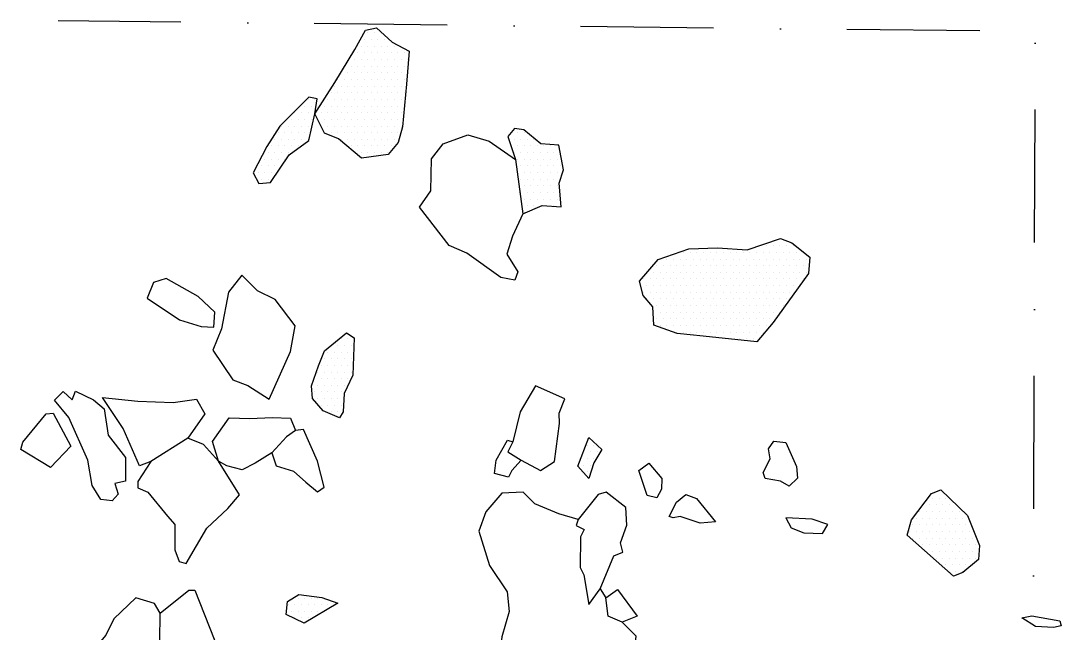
# Model space of a CAD drawing. Header units: metres. Extents: x 106 to 338, y -1660 to -1318.
# Drawn here: x 142.2 to 337.9, y -1432.9 to -1317.7 of the extents above; entities that cross this region are included whole.
import ezdxf

# ---------------------------------------------------------------- set-up
doc = ezdxf.new("R2010")
doc.units = ezdxf.units.M
doc.header["$LTSCALE"] = 25
doc.header["$MEASUREMENT"] = 0
doc.linetypes.add('STRICHPUNKTX2', pattern=[2, 1, -0.5, 0, -0.5])
doc.layers.get('0').update_dxf_attribs({"linetype": 'CONTINUOUS'})
for name, color, linetype in [('GRABUNGSGRENZE', 3, 'STRICHPUNKTX2'), ('STEINE', 4, 'CONTINUOUS'), ('STEINESCHRAFF', 4, 'CONTINUOUS')]:
    doc.layers.add(name, color=color, linetype=linetype)

# ---------------------------------------------------------------- blocks, each defined once
blk = doc.blocks.new('*X5')
at = {"color": 0}
for p, q in [((202.5, -1377.5), (202.5, -1377.5)), ((203.75, -1377.5), (203.75, -1377.5)), ((200.625, -1378.75), (200.625, -1378.75)), ((201.875, -1378.75), (201.875, -1378.75)), ((203.125, -1378.75), (203.125, -1378.75)), ((204.375, -1378.75), (204.375, -1378.75)), ((199.375, -1381.25), (199.375, -1381.25)), ((200, -1380), (200, -1380)), ((200.625, -1381.25), (200.625, -1381.25)), ((201.25, -1380), (201.25, -1380)), ((201.875, -1381.25), (201.875, -1381.25)), ((202.5, -1380), (202.5, -1380)), ((203.125, -1381.25), (203.125, -1381.25)), ((203.75, -1380), (203.75, -1380)), ((204.375, -1381.25), (204.375, -1381.25)), ((198.75, -1382.5), (198.75, -1382.5)), ((200, -1382.5), (200, -1382.5)), ((201.25, -1382.5), (201.25, -1382.5)), ((202.5, -1382.5), (202.5, -1382.5)), ((203.75, -1382.5), (203.75, -1382.5)), ((197.5, -1385), (197.5, -1385)), ((198.125, -1383.75), (198.125, -1383.75)), ((198.75, -1385), (198.75, -1385)), ((199.375, -1383.75), (199.375, -1383.75)), ((200, -1385), (200, -1385)), ((200.625, -1383.75), (200.625, -1383.75)), ((201.25, -1385), (201.25, -1385)), ((201.875, -1383.75), (201.875, -1383.75)), ((202.5, -1385), (202.5, -1385)), ((203.125, -1383.75), (203.125, -1383.75)), ((203.75, -1385), (203.75, -1385)), ((204.375, -1383.75), (204.375, -1383.75)), ((198.125, -1386.25), (198.125, -1386.25)), ((199.375, -1386.25), (199.375, -1386.25)), ((200.625, -1386.25), (200.625, -1386.25)), ((201.875, -1386.25), (201.875, -1386.25)), ((203.125, -1386.25), (203.125, -1386.25)), ((197.5, -1387.5), (197.5, -1387.5)), ((198.125, -1388.75), (198.125, -1388.75)), ((198.75, -1387.5), (198.75, -1387.5)), ((199.375, -1388.75), (199.375, -1388.75)), ((200, -1387.5), (200, -1387.5)), ((200.625, -1388.75), (200.625, -1388.75)), ((201.25, -1387.5), (201.25, -1387.5)), ((201.875, -1388.75), (201.875, -1388.75)), ((202.5, -1387.5), (202.5, -1387.5)), ((198.75, -1390), (198.75, -1390)), ((200, -1390), (200, -1390)), ((200.625, -1391.25), (200.625, -1391.25)), ((201.25, -1390), (201.25, -1390)), ((201.875, -1391.25), (201.875, -1391.25)), ((202.5, -1390), (202.5, -1390)), ((248.125, -1398.75), (248.125, -1398.75)), ((248.75, -1397.5), (248.75, -1397.5)), ((249.375, -1398.75), (249.375, -1398.75)), ((250, -1397.5), (250, -1397.5)), ((250.625, -1398.75), (250.625, -1398.75)), ((248.75, -1400), (248.75, -1400)), ((250, -1400), (250, -1400)), ((248.125, -1401.25), (248.125, -1401.25)), ((248.75, -1402.5), (248.75, -1402.5)), ((249.375, -1401.25), (249.375, -1401.25)), ((315.625, -1406.25), (315.625, -1406.25)), ((313.125, -1408.75), (313.125, -1408.75)), ((313.75, -1407.5), (313.75, -1407.5)), ((314.375, -1408.75), (314.375, -1408.75)), ((315, -1407.5), (315, -1407.5)), ((315.625, -1408.75), (315.625, -1408.75)), ((316.25, -1407.5), (316.25, -1407.5)), ((316.875, -1408.75), (316.875, -1408.75)), ((318.125, -1408.75), (318.125, -1408.75)), ((311.25, -1410), (311.25, -1410)), ((312.5, -1410), (312.5, -1410)), ((313.75, -1410), (313.75, -1410)), ((315, -1410), (315, -1410)), ((316.25, -1410), (316.25, -1410)), ((317.5, -1410), (317.5, -1410)), ((318.75, -1410), (318.75, -1410)), ((310, -1412.5), (310, -1412.5)), ((310.625, -1411.25), (310.625, -1411.25)), ((311.25, -1412.5), (311.25, -1412.5)), ((311.875, -1411.25), (311.875, -1411.25)), ((312.5, -1412.5), (312.5, -1412.5)), ((313.125, -1411.25), (313.125, -1411.25)), ((313.75, -1412.5), (313.75, -1412.5)), ((314.375, -1411.25), (314.375, -1411.25)), ((315, -1412.5), (315, -1412.5)), ((315.625, -1411.25), (315.625, -1411.25)), ((316.25, -1412.5), (316.25, -1412.5)), ((316.875, -1411.25), (316.875, -1411.25)), ((317.5, -1412.5), (317.5, -1412.5)), ((318.125, -1411.25), (318.125, -1411.25)), ((318.75, -1412.5), (318.75, -1412.5)), ((319.375, -1411.25), (319.375, -1411.25)), ((320, -1412.5), (320, -1412.5)), ((309.375, -1413.75), (309.375, -1413.75)), ((310.625, -1413.75), (310.625, -1413.75)), ((311.875, -1413.75), (311.875, -1413.75)), ((313.125, -1413.75), (313.125, -1413.75)), ((314.375, -1413.75), (314.375, -1413.75)), ((315.625, -1413.75), (315.625, -1413.75)), ((316.875, -1413.75), (316.875, -1413.75)), ((318.125, -1413.75), (318.125, -1413.75)), ((319.375, -1413.75), (319.375, -1413.75)), ((320.625, -1413.75), (320.625, -1413.75)), ((310, -1415), (310, -1415)), ((311.25, -1415), (311.25, -1415)), ((311.875, -1416.25), (311.875, -1416.25)), ((312.5, -1415), (312.5, -1415)), ((313.125, -1416.25), (313.125, -1416.25)), ((313.75, -1415), (313.75, -1415)), ((314.375, -1416.25), (314.375, -1416.25)), ((315, -1415), (315, -1415)), ((315.625, -1416.25), (315.625, -1416.25)), ((316.25, -1415), (316.25, -1415)), ((316.875, -1416.25), (316.875, -1416.25)), ((317.5, -1415), (317.5, -1415)), ((318.125, -1416.25), (318.125, -1416.25)), ((318.75, -1415), (318.75, -1415)), ((319.375, -1416.25), (319.375, -1416.25)), ((320, -1415), (320, -1415)), ((320.625, -1416.25), (320.625, -1416.25)), ((321.25, -1415), (321.25, -1415)), ((321.875, -1416.25), (321.875, -1416.25)), ((312.5, -1417.5), (312.5, -1417.5)), ((313.75, -1417.5), (313.75, -1417.5)), ((314.375, -1418.75), (314.375, -1418.75)), ((315, -1417.5), (315, -1417.5)), ((315.625, -1418.75), (315.625, -1418.75)), ((316.25, -1417.5), (316.25, -1417.5)), ((316.875, -1418.75), (316.875, -1418.75)), ((317.5, -1417.5), (317.5, -1417.5)), ((318.125, -1418.75), (318.125, -1418.75)), ((318.75, -1417.5), (318.75, -1417.5)), ((319.375, -1418.75), (319.375, -1418.75)), ((320, -1417.5), (320, -1417.5)), ((320.625, -1418.75), (320.625, -1418.75)), ((321.25, -1417.5), (321.25, -1417.5)), ((321.875, -1418.75), (321.875, -1418.75)), ((316.25, -1420), (316.25, -1420)), ((317.5, -1420), (317.5, -1420)), ((318.75, -1420), (318.75, -1420)), ((320, -1420), (320, -1420)), ((316.875, -1421.25), (316.875, -1421.25)), ((318.125, -1421.25), (318.125, -1421.25)), ((319.375, -1421.25), (319.375, -1421.25)), ((194.375, -1426.25), (194.375, -1426.25)), ((195.625, -1426.25), (195.625, -1426.25)), ((196.875, -1426.25), (196.875, -1426.25)), ((198.125, -1426.25), (198.125, -1426.25)), ((192.5, -1427.5), (192.5, -1427.5)), ((193.75, -1427.5), (193.75, -1427.5)), ((195, -1427.5), (195, -1427.5)), ((196.25, -1427.5), (196.25, -1427.5)), ((197.5, -1427.5), (197.5, -1427.5)), ((198.75, -1427.5), (198.75, -1427.5)), ((200, -1427.5), (200, -1427.5)), ((201.25, -1427.5), (201.25, -1427.5)), ((193.125, -1428.75), (193.125, -1428.75)), ((193.75, -1430), (193.75, -1430)), ((194.375, -1428.75), (194.375, -1428.75)), ((195, -1430), (195, -1430)), ((195.625, -1428.75), (195.625, -1428.75)), ((196.25, -1430), (196.25, -1430)), ((196.875, -1428.75), (196.875, -1428.75)), ((198.125, -1428.75), (198.125, -1428.75)), ((225, -1440), (225, -1440)), ((226.25, -1440), (226.25, -1440)), ((227.5, -1440), (227.5, -1440)), ((228.75, -1440), (228.75, -1440)), ((223.125, -1441.25), (223.125, -1441.25)), ((224.375, -1441.25), (224.375, -1441.25)), ((225.625, -1441.25), (225.625, -1441.25)), ((226.875, -1441.25), (226.875, -1441.25)), ((228.125, -1441.25), (228.125, -1441.25)), ((229.375, -1441.25), (229.375, -1441.25)), ((222.5, -1442.5), (222.5, -1442.5)), ((223.125, -1443.75), (223.125, -1443.75)), ((223.75, -1442.5), (223.75, -1442.5)), ((224.375, -1443.75), (224.375, -1443.75)), ((225, -1442.5), (225, -1442.5)), ((225.625, -1443.75), (225.625, -1443.75)), ((226.25, -1442.5), (226.25, -1442.5)), ((226.875, -1443.75), (226.875, -1443.75)), ((227.5, -1442.5), (227.5, -1442.5)), ((228.125, -1443.75), (228.125, -1443.75)), ((228.75, -1442.5), (228.75, -1442.5)), ((229.375, -1443.75), (229.375, -1443.75)), ((230, -1442.5), (230, -1442.5)), ((231.25, -1442.5), (231.25, -1442.5)), ((151.25, -1445), (151.25, -1445)), ((147.5, -1447.5), (147.5, -1447.5)), ((148.75, -1447.5), (148.75, -1447.5)), ((149.375, -1446.25), (149.375, -1446.25)), ((150, -1447.5), (150, -1447.5)), ((150.625, -1446.25), (150.625, -1446.25)), ((151.25, -1447.5), (151.25, -1447.5)), ((151.875, -1446.25), (151.875, -1446.25)), ((152.5, -1447.5), (152.5, -1447.5)), ((153.125, -1446.25), (153.125, -1446.25)), ((153.75, -1447.5), (153.75, -1447.5)), ((148.125, -1448.75), (148.125, -1448.75)), ((148.75, -1450), (148.75, -1450)), ((149.375, -1448.75), (149.375, -1448.75)), ((150, -1450), (150, -1450)), ((150.625, -1448.75), (150.625, -1448.75)), ((151.25, -1450), (151.25, -1450)), ((151.875, -1448.75), (151.875, -1448.75)), ((152.5, -1450), (152.5, -1450)), ((153.125, -1448.75), (153.125, -1448.75)), ((153.75, -1450), (153.75, -1450)), ((154.375, -1448.75), (154.375, -1448.75)), ((155, -1450), (155, -1450)), ((155.625, -1448.75), (155.625, -1448.75)), ((156.25, -1450), (156.25, -1450)), ((156.875, -1448.75), (156.875, -1448.75)), ((148.125, -1451.25), (148.125, -1451.25)), ((149.375, -1451.25), (149.375, -1451.25)), ((150.625, -1451.25), (150.625, -1451.25)), ((151.875, -1451.25), (151.875, -1451.25)), ((153.125, -1451.25), (153.125, -1451.25)), ((154.375, -1451.25), (154.375, -1451.25)), ((155.625, -1451.25), (155.625, -1451.25)), ((156.875, -1451.25), (156.875, -1451.25)), ((150, -1452.5), (150, -1452.5)), ((151.25, -1452.5), (151.25, -1452.5)), ((152.5, -1452.5), (152.5, -1452.5)), ((153.75, -1452.5), (153.75, -1452.5)), ((333.125, -1461.25), (333.125, -1461.25)), ((333.75, -1460), (333.75, -1460)), ((334.375, -1461.25), (334.375, -1461.25)), ((331.875, -1463.75), (331.875, -1463.75)), ((332.5, -1462.5), (332.5, -1462.5)), ((333.125, -1463.75), (333.125, -1463.75)), ((333.75, -1462.5), (333.75, -1462.5)), ((331.25, -1465), (331.25, -1465)), ((332.5, -1465), (332.5, -1465)), ((333.75, -1465), (333.75, -1465)), ((331.25, -1467.5), (331.25, -1467.5)), ((331.875, -1466.25), (331.875, -1466.25)), ((332.5, -1467.5), (332.5, -1467.5)), ((333.125, -1466.25), (333.125, -1466.25)), ((331.875, -1468.75), (331.875, -1468.75)), ((301.875, -1476.25), (301.875, -1476.25)), ((303.125, -1476.25), (303.125, -1476.25)), ((304.375, -1476.25), (304.375, -1476.25)), ((305.625, -1476.25), (305.625, -1476.25)), ((306.875, -1476.25), (306.875, -1476.25)), ((296.875, -1478.75), (296.875, -1478.75)), ((298.125, -1478.75), (298.125, -1478.75)), ((298.75, -1477.5), (298.75, -1477.5)), ((299.375, -1478.75), (299.375, -1478.75)), ((300, -1477.5), (300, -1477.5)), ((300.625, -1478.75), (300.625, -1478.75)), ((301.25, -1477.5), (301.25, -1477.5)), ((301.875, -1478.75), (301.875, -1478.75)), ((302.5, -1477.5), (302.5, -1477.5)), ((303.125, -1478.75), (303.125, -1478.75)), ((303.75, -1477.5), (303.75, -1477.5)), ((304.375, -1478.75), (304.375, -1478.75)), ((305, -1477.5), (305, -1477.5)), ((305.625, -1478.75), (305.625, -1478.75)), ((306.25, -1477.5), (306.25, -1477.5)), ((306.875, -1478.75), (306.875, -1478.75)), ((307.5, -1477.5), (307.5, -1477.5)), ((308.125, -1478.75), (308.125, -1478.75)), ((308.75, -1477.5), (308.75, -1477.5)), ((309.375, -1478.75), (309.375, -1478.75)), ((310, -1477.5), (310, -1477.5)), ((310.625, -1478.75), (310.625, -1478.75)), ((311.25, -1477.5), (311.25, -1477.5)), ((311.875, -1478.75), (311.875, -1478.75)), ((312.5, -1477.5), (312.5, -1477.5)), ((313.125, -1478.75), (313.125, -1478.75)), ((313.75, -1477.5), (313.75, -1477.5)), ((314.375, -1478.75), (314.375, -1478.75)), ((315, -1477.5), (315, -1477.5)), ((315.625, -1478.75), (315.625, -1478.75)), ((316.25, -1477.5), (316.25, -1477.5)), ((316.875, -1478.75), (316.875, -1478.75)), ((317.5, -1477.5), (317.5, -1477.5)), ((318.125, -1478.75), (318.125, -1478.75)), ((294.375, -1481.25), (294.375, -1481.25)), ((295.625, -1481.25), (295.625, -1481.25)), ((297.5, -1480), (297.5, -1480)), ((298.125, -1481.25), (298.125, -1481.25)), ((298.75, -1480), (298.75, -1480)), ((299.375, -1481.25), (299.375, -1481.25)), ((300, -1480), (300, -1480)), ((300.625, -1481.25), (300.625, -1481.25)), ((301.25, -1480), (301.25, -1480)), ((301.875, -1481.25), (301.875, -1481.25)), ((302.5, -1480), (302.5, -1480)), ((303.125, -1481.25), (303.125, -1481.25)), ((303.75, -1480), (303.75, -1480)), ((304.375, -1481.25), (304.375, -1481.25)), ((305, -1480), (305, -1480)), ((305.625, -1481.25), (305.625, -1481.25)), ((306.25, -1480), (306.25, -1480)), ((306.875, -1481.25), (306.875, -1481.25)), ((307.5, -1480), (307.5, -1480)), ((308.125, -1481.25), (308.125, -1481.25)), ((308.75, -1480), (308.75, -1480)), ((309.375, -1481.25), (309.375, -1481.25)), ((310, -1480), (310, -1480)), ((310.625, -1481.25), (310.625, -1481.25)), ((311.25, -1480), (311.25, -1480)), ((311.875, -1481.25), (311.875, -1481.25)), ((312.5, -1480), (312.5, -1480)), ((313.125, -1481.25), (313.125, -1481.25)), ((313.75, -1480), (313.75, -1480)), ((314.375, -1481.25), (314.375, -1481.25)), ((315, -1480), (315, -1480)), ((315.625, -1481.25), (315.625, -1481.25)), ((316.25, -1480), (316.25, -1480)), ((316.875, -1481.25), (316.875, -1481.25)), ((317.5, -1480), (317.5, -1480)), ((318.125, -1481.25), (318.125, -1481.25)), ((295, -1482.5), (295, -1482.5)), ((296.25, -1482.5), (296.25, -1482.5)), ((297.5, -1482.5), (297.5, -1482.5)), ((300, -1482.5), (300, -1482.5)), ((301.25, -1482.5), (301.25, -1482.5)), ((302.5, -1482.5), (302.5, -1482.5)), ((303.75, -1482.5), (303.75, -1482.5)), ((305, -1482.5), (305, -1482.5)), ((306.25, -1482.5), (306.25, -1482.5)), ((307.5, -1482.5), (307.5, -1482.5)), ((308.75, -1482.5), (308.75, -1482.5)), ((310, -1482.5), (310, -1482.5)), ((311.25, -1482.5), (311.25, -1482.5)), ((312.5, -1482.5), (312.5, -1482.5)), ((313.75, -1482.5), (313.75, -1482.5)), ((315, -1482.5), (315, -1482.5)), ((316.25, -1482.5), (316.25, -1482.5)), ((293.75, -1485), (293.75, -1485)), ((294.375, -1483.75), (294.375, -1483.75)), ((295, -1485), (295, -1485)), ((295.625, -1483.75), (295.625, -1483.75)), ((296.25, -1485), (296.25, -1485)), ((296.875, -1483.75), (296.875, -1483.75)), ((297.5, -1485), (297.5, -1485)), ((298.125, -1483.75), (298.125, -1483.75)), ((298.75, -1485), (298.75, -1485)), ((300, -1485), (300, -1485)), ((301.875, -1483.75), (301.875, -1483.75)), ((303.125, -1483.75), (303.125, -1483.75)), ((304.375, -1483.75), (304.375, -1483.75)), ((305, -1485), (305, -1485)), ((305.625, -1483.75), (305.625, -1483.75)), ((306.25, -1485), (306.25, -1485)), ((306.875, -1483.75), (306.875, -1483.75)), ((307.5, -1485), (307.5, -1485)), ((308.125, -1483.75), (308.125, -1483.75)), ((308.75, -1485), (308.75, -1485)), ((309.375, -1483.75), (309.375, -1483.75)), ((310, -1485), (310, -1485)), ((310.625, -1483.75), (310.625, -1483.75)), ((311.25, -1485), (311.25, -1485)), ((311.875, -1483.75), (311.875, -1483.75)), ((312.5, -1485), (312.5, -1485)), ((313.125, -1483.75), (313.125, -1483.75)), ((313.75, -1485), (313.75, -1485)), ((314.375, -1483.75), (314.375, -1483.75)), ((315, -1485), (315, -1485)), ((315.625, -1483.75), (315.625, -1483.75)), ((293.125, -1486.25), (293.125, -1486.25)), ((294.375, -1486.25), (294.375, -1486.25)), ((295.625, -1486.25), (295.625, -1486.25)), ((296.875, -1486.25), (296.875, -1486.25)), ((298.125, -1486.25), (298.125, -1486.25)), ((299.375, -1486.25), (299.375, -1486.25)), ((300.625, -1486.25), (300.625, -1486.25)), ((306.875, -1486.25), (306.875, -1486.25)), ((308.125, -1486.25), (308.125, -1486.25)), ((309.375, -1486.25), (309.375, -1486.25)), ((310.625, -1486.25), (310.625, -1486.25)), ((311.875, -1486.25), (311.875, -1486.25)), ((313.125, -1486.25), (313.125, -1486.25)), ((291.875, -1488.75), (291.875, -1488.75)), ((292.5, -1487.5), (292.5, -1487.5)), ((293.125, -1488.75), (293.125, -1488.75)), ((293.75, -1487.5), (293.75, -1487.5)), ((294.375, -1488.75), (294.375, -1488.75)), ((295, -1487.5), (295, -1487.5)), ((295.625, -1488.75), (295.625, -1488.75)), ((296.25, -1487.5), (296.25, -1487.5)), ((296.875, -1488.75), (296.875, -1488.75)), ((297.5, -1487.5), (297.5, -1487.5)), ((298.125, -1488.75), (298.125, -1488.75)), ((298.75, -1487.5), (298.75, -1487.5)), ((299.375, -1488.75), (299.375, -1488.75)), ((300, -1487.5), (300, -1487.5)), ((300.625, -1488.75), (300.625, -1488.75)), ((301.25, -1487.5), (301.25, -1487.5)), ((301.875, -1488.75), (301.875, -1488.75)), ((312.5, -1487.5), (312.5, -1487.5)), ((291.25, -1490), (291.25, -1490)), ((292.5, -1490), (292.5, -1490)), ((293.75, -1490), (293.75, -1490)), ((295, -1490), (295, -1490)), ((296.25, -1490), (296.25, -1490)), ((297.5, -1490), (297.5, -1490)), ((298.75, -1490), (298.75, -1490)), ((300, -1490), (300, -1490)), ((301.25, -1490), (301.25, -1490)), ((302.5, -1490), (302.5, -1490)), ((290, -1492.5), (290, -1492.5)), ((290.625, -1491.25), (290.625, -1491.25)), ((291.25, -1492.5), (291.25, -1492.5)), ((291.875, -1491.25), (291.875, -1491.25)), ((292.5, -1492.5), (292.5, -1492.5)), ((293.125, -1491.25), (293.125, -1491.25)), ((293.75, -1492.5), (293.75, -1492.5)), ((294.375, -1491.25), (294.375, -1491.25)), ((295, -1492.5), (295, -1492.5)), ((295.625, -1491.25), (295.625, -1491.25)), ((296.25, -1492.5), (296.25, -1492.5)), ((296.875, -1491.25), (296.875, -1491.25)), ((297.5, -1492.5), (297.5, -1492.5)), ((298.125, -1491.25), (298.125, -1491.25)), ((298.75, -1492.5), (298.75, -1492.5)), ((299.375, -1491.25), (299.375, -1491.25)), ((300, -1492.5), (300, -1492.5)), ((300.625, -1491.25), (300.625, -1491.25)), ((301.25, -1492.5), (301.25, -1492.5)), ((301.875, -1491.25), (301.875, -1491.25)), ((302.5, -1492.5), (302.5, -1492.5)), ((303.125, -1491.25), (303.125, -1491.25)), ((303.75, -1492.5), (303.75, -1492.5)), ((289.375, -1493.75), (289.375, -1493.75)), ((290, -1495), (290, -1495)), ((290.625, -1493.75), (290.625, -1493.75)), ((291.25, -1495), (291.25, -1495)), ((291.875, -1493.75), (291.875, -1493.75)), ((292.5, -1495), (292.5, -1495)), ((293.125, -1493.75), (293.125, -1493.75)), ((293.75, -1495), (293.75, -1495)), ((294.375, -1493.75), (294.375, -1493.75)), ((295, -1495), (295, -1495)), ((295.625, -1493.75), (295.625, -1493.75)), ((296.25, -1495), (296.25, -1495)), ((296.875, -1493.75), (296.875, -1493.75)), ((297.5, -1495), (297.5, -1495)), ((298.125, -1493.75), (298.125, -1493.75)), ((298.75, -1495), (298.75, -1495)), ((299.375, -1493.75), (299.375, -1493.75)), ((300, -1495), (300, -1495)), ((300.625, -1493.75), (300.625, -1493.75)), ((301.25, -1495), (301.25, -1495)), ((301.875, -1493.75), (301.875, -1493.75)), ((302.5, -1495), (302.5, -1495)), ((303.125, -1493.75), (303.125, -1493.75)), ((303.75, -1495), (303.75, -1495)), ((304.375, -1493.75), (304.375, -1493.75)), ((290.625, -1496.25), (290.625, -1496.25)), ((291.875, -1496.25), (291.875, -1496.25)), ((293.125, -1496.25), (293.125, -1496.25)), ((294.375, -1496.25), (294.375, -1496.25)), ((295.625, -1496.25), (295.625, -1496.25)), ((296.875, -1496.25), (296.875, -1496.25)), ((298.125, -1496.25), (298.125, -1496.25)), ((299.375, -1496.25), (299.375, -1496.25)), ((300.625, -1496.25), (300.625, -1496.25)), ((301.875, -1496.25), (301.875, -1496.25)), ((303.125, -1496.25), (303.125, -1496.25)), ((304.375, -1496.25), (304.375, -1496.25)), ((292.5, -1497.5), (292.5, -1497.5)), ((293.125, -1498.75), (293.125, -1498.75)), ((293.75, -1497.5), (293.75, -1497.5)), ((294.375, -1498.75), (294.375, -1498.75)), ((295, -1497.5), (295, -1497.5)), ((295.625, -1498.75), (295.625, -1498.75)), ((296.25, -1497.5), (296.25, -1497.5)), ((296.875, -1498.75), (296.875, -1498.75)), ((297.5, -1497.5), (297.5, -1497.5)), ((298.125, -1498.75), (298.125, -1498.75)), ((298.75, -1497.5), (298.75, -1497.5)), ((299.375, -1498.75), (299.375, -1498.75)), ((300, -1497.5), (300, -1497.5)), ((300.625, -1498.75), (300.625, -1498.75)), ((301.25, -1497.5), (301.25, -1497.5)), ((301.875, -1498.75), (301.875, -1498.75)), ((302.5, -1497.5), (302.5, -1497.5)), ((303.125, -1498.75), (303.125, -1498.75)), ((303.75, -1497.5), (303.75, -1497.5)), ((295, -1500), (295, -1500)), ((296.25, -1500), (296.25, -1500)), ((297.5, -1500), (297.5, -1500)), ((298.75, -1500), (298.75, -1500)), ((300, -1500), (300, -1500)), ((301.25, -1500), (301.25, -1500)), ((302.5, -1500), (302.5, -1500)), ((296.875, -1501.25), (296.875, -1501.25)), ((298.125, -1501.25), (298.125, -1501.25)), ((299.375, -1501.25), (299.375, -1501.25)), ((300.625, -1501.25), (300.625, -1501.25)), ((308.125, -1506.25), (308.125, -1506.25)), ((309.375, -1506.25), (309.375, -1506.25)), ((307.5, -1507.5), (307.5, -1507.5)), ((308.75, -1507.5), (308.75, -1507.5)), ((309.375, -1508.75), (309.375, -1508.75)), ((310, -1507.5), (310, -1507.5)), ((310.625, -1508.75), (310.625, -1508.75)), ((311.25, -1507.5), (311.25, -1507.5)), ((311.875, -1508.75), (311.875, -1508.75)), ((312.5, -1507.5), (312.5, -1507.5)), ((313.125, -1508.75), (313.125, -1508.75)), ((314.375, -1508.75), (314.375, -1508.75)), ((311.25, -1510), (311.25, -1510)), ((312.5, -1510), (312.5, -1510)), ((313.75, -1510), (313.75, -1510))]:
    blk.add_line(p, q, dxfattribs=at)
blk = doc.blocks.new('*X6')
at = {"color": 0}
for p, q in [((207.5, -1320), (207.5, -1320)), ((208.75, -1320), (208.75, -1320)), ((210, -1320), (210, -1320)), ((206.25, -1322.5), (206.25, -1322.5)), ((206.875, -1321.25), (206.875, -1321.25)), ((207.5, -1322.5), (207.5, -1322.5)), ((208.125, -1321.25), (208.125, -1321.25)), ((208.75, -1322.5), (208.75, -1322.5)), ((209.375, -1321.25), (209.375, -1321.25)), ((210, -1322.5), (210, -1322.5)), ((210.625, -1321.25), (210.625, -1321.25)), ((211.25, -1322.5), (211.25, -1322.5)), ((212.5, -1322.5), (212.5, -1322.5)), ((205.625, -1323.75), (205.625, -1323.75)), ((206.875, -1323.75), (206.875, -1323.75)), ((208.125, -1323.75), (208.125, -1323.75)), ((209.375, -1323.75), (209.375, -1323.75)), ((210.625, -1323.75), (210.625, -1323.75)), ((211.875, -1323.75), (211.875, -1323.75)), ((213.125, -1323.75), (213.125, -1323.75)), ((214.375, -1323.75), (214.375, -1323.75)), ((204.375, -1326.25), (204.375, -1326.25)), ((205, -1325), (205, -1325)), ((205.625, -1326.25), (205.625, -1326.25)), ((206.25, -1325), (206.25, -1325)), ((206.875, -1326.25), (206.875, -1326.25)), ((207.5, -1325), (207.5, -1325)), ((208.125, -1326.25), (208.125, -1326.25)), ((208.75, -1325), (208.75, -1325)), ((209.375, -1326.25), (209.375, -1326.25)), ((210, -1325), (210, -1325)), ((210.625, -1326.25), (210.625, -1326.25)), ((211.25, -1325), (211.25, -1325)), ((211.875, -1326.25), (211.875, -1326.25)), ((212.5, -1325), (212.5, -1325)), ((213.125, -1326.25), (213.125, -1326.25)), ((213.75, -1325), (213.75, -1325)), ((214.375, -1326.25), (214.375, -1326.25)), ((215, -1325), (215, -1325)), ((202.5, -1327.5), (202.5, -1327.5)), ((203.75, -1327.5), (203.75, -1327.5)), ((205, -1327.5), (205, -1327.5)), ((206.25, -1327.5), (206.25, -1327.5)), ((207.5, -1327.5), (207.5, -1327.5)), ((208.75, -1327.5), (208.75, -1327.5)), ((210, -1327.5), (210, -1327.5)), ((211.25, -1327.5), (211.25, -1327.5)), ((212.5, -1327.5), (212.5, -1327.5)), ((213.75, -1327.5), (213.75, -1327.5)), ((201.25, -1330), (201.25, -1330)), ((201.875, -1328.75), (201.875, -1328.75)), ((202.5, -1330), (202.5, -1330)), ((203.125, -1328.75), (203.125, -1328.75)), ((203.75, -1330), (203.75, -1330)), ((204.375, -1328.75), (204.375, -1328.75)), ((205, -1330), (205, -1330)), ((205.625, -1328.75), (205.625, -1328.75)), ((206.25, -1330), (206.25, -1330)), ((206.875, -1328.75), (206.875, -1328.75)), ((207.5, -1330), (207.5, -1330)), ((208.125, -1328.75), (208.125, -1328.75)), ((208.75, -1330), (208.75, -1330)), ((209.375, -1328.75), (209.375, -1328.75)), ((210, -1330), (210, -1330)), ((210.625, -1328.75), (210.625, -1328.75)), ((211.25, -1330), (211.25, -1330)), ((211.875, -1328.75), (211.875, -1328.75)), ((212.5, -1330), (212.5, -1330)), ((213.125, -1328.75), (213.125, -1328.75)), ((213.75, -1330), (213.75, -1330)), ((214.375, -1328.75), (214.375, -1328.75)), ((196.25, -1332.5), (196.25, -1332.5)), ((197.5, -1332.5), (197.5, -1332.5)), ((200, -1332.5), (200, -1332.5)), ((200.625, -1331.25), (200.625, -1331.25)), ((201.25, -1332.5), (201.25, -1332.5)), ((201.875, -1331.25), (201.875, -1331.25)), ((202.5, -1332.5), (202.5, -1332.5)), ((203.125, -1331.25), (203.125, -1331.25)), ((203.75, -1332.5), (203.75, -1332.5)), ((204.375, -1331.25), (204.375, -1331.25)), ((205, -1332.5), (205, -1332.5)), ((205.625, -1331.25), (205.625, -1331.25)), ((206.25, -1332.5), (206.25, -1332.5)), ((206.875, -1331.25), (206.875, -1331.25)), ((207.5, -1332.5), (207.5, -1332.5)), ((208.125, -1331.25), (208.125, -1331.25)), ((208.75, -1332.5), (208.75, -1332.5)), ((209.375, -1331.25), (209.375, -1331.25)), ((210, -1332.5), (210, -1332.5)), ((210.625, -1331.25), (210.625, -1331.25)), ((211.25, -1332.5), (211.25, -1332.5)), ((211.875, -1331.25), (211.875, -1331.25)), ((212.5, -1332.5), (212.5, -1332.5)), ((213.125, -1331.25), (213.125, -1331.25)), ((213.75, -1332.5), (213.75, -1332.5)), ((214.375, -1331.25), (214.375, -1331.25)), ((195.625, -1333.75), (195.625, -1333.75)), ((196.875, -1333.75), (196.875, -1333.75)), ((199.375, -1333.75), (199.375, -1333.75)), ((200.625, -1333.75), (200.625, -1333.75)), ((201.875, -1333.75), (201.875, -1333.75)), ((203.125, -1333.75), (203.125, -1333.75)), ((204.375, -1333.75), (204.375, -1333.75)), ((205.625, -1333.75), (205.625, -1333.75)), ((206.875, -1333.75), (206.875, -1333.75)), ((208.125, -1333.75), (208.125, -1333.75)), ((209.375, -1333.75), (209.375, -1333.75)), ((210.625, -1333.75), (210.625, -1333.75)), ((211.875, -1333.75), (211.875, -1333.75)), ((213.125, -1333.75), (213.125, -1333.75)), ((193.125, -1336.25), (193.125, -1336.25)), ((193.75, -1335), (193.75, -1335)), ((194.375, -1336.25), (194.375, -1336.25)), ((195, -1335), (195, -1335)), ((195.625, -1336.25), (195.625, -1336.25)), ((196.25, -1335), (196.25, -1335)), ((196.875, -1336.25), (196.875, -1336.25)), ((197.5, -1335), (197.5, -1335)), ((198.125, -1336.25), (198.125, -1336.25)), ((198.75, -1335), (198.75, -1335)), ((199.375, -1336.25), (199.375, -1336.25)), ((200, -1335), (200, -1335)), ((200.625, -1336.25), (200.625, -1336.25)), ((201.25, -1335), (201.25, -1335)), ((201.875, -1336.25), (201.875, -1336.25)), ((202.5, -1335), (202.5, -1335)), ((203.125, -1336.25), (203.125, -1336.25)), ((203.75, -1335), (203.75, -1335)), ((204.375, -1336.25), (204.375, -1336.25)), ((205, -1335), (205, -1335)), ((205.625, -1336.25), (205.625, -1336.25)), ((206.25, -1335), (206.25, -1335)), ((206.875, -1336.25), (206.875, -1336.25)), ((207.5, -1335), (207.5, -1335)), ((208.125, -1336.25), (208.125, -1336.25)), ((208.75, -1335), (208.75, -1335)), ((209.375, -1336.25), (209.375, -1336.25)), ((210, -1335), (210, -1335)), ((210.625, -1336.25), (210.625, -1336.25)), ((211.25, -1335), (211.25, -1335)), ((211.875, -1336.25), (211.875, -1336.25)), ((212.5, -1335), (212.5, -1335)), ((213.125, -1336.25), (213.125, -1336.25)), ((213.75, -1335), (213.75, -1335)), ((191.25, -1337.5), (191.25, -1337.5)), ((192.5, -1337.5), (192.5, -1337.5)), ((193.75, -1337.5), (193.75, -1337.5)), ((195, -1337.5), (195, -1337.5)), ((196.25, -1337.5), (196.25, -1337.5)), ((198.75, -1337.5), (198.75, -1337.5)), ((200, -1337.5), (200, -1337.5)), ((201.25, -1337.5), (201.25, -1337.5)), ((202.5, -1337.5), (202.5, -1337.5)), ((203.75, -1337.5), (203.75, -1337.5)), ((205, -1337.5), (205, -1337.5)), ((206.25, -1337.5), (206.25, -1337.5)), ((207.5, -1337.5), (207.5, -1337.5)), ((208.75, -1337.5), (208.75, -1337.5)), ((210, -1337.5), (210, -1337.5)), ((211.25, -1337.5), (211.25, -1337.5)), ((212.5, -1337.5), (212.5, -1337.5)), ((213.75, -1337.5), (213.75, -1337.5)), ((190, -1340), (190, -1340)), ((190.625, -1338.75), (190.625, -1338.75)), ((191.25, -1340), (191.25, -1340)), ((191.875, -1338.75), (191.875, -1338.75)), ((192.5, -1340), (192.5, -1340)), ((193.125, -1338.75), (193.125, -1338.75)), ((193.75, -1340), (193.75, -1340)), ((194.375, -1338.75), (194.375, -1338.75)), ((195, -1340), (195, -1340)), ((195.625, -1338.75), (195.625, -1338.75)), ((196.25, -1340), (196.25, -1340)), ((199.375, -1338.75), (199.375, -1338.75)), ((200.625, -1338.75), (200.625, -1338.75)), ((201.875, -1338.75), (201.875, -1338.75)), ((202.5, -1340), (202.5, -1340)), ((203.125, -1338.75), (203.125, -1338.75)), ((203.75, -1340), (203.75, -1340)), ((204.375, -1338.75), (204.375, -1338.75)), ((205, -1340), (205, -1340)), ((205.625, -1338.75), (205.625, -1338.75)), ((206.25, -1340), (206.25, -1340)), ((206.875, -1338.75), (206.875, -1338.75)), ((207.5, -1340), (207.5, -1340)), ((208.125, -1338.75), (208.125, -1338.75)), ((208.75, -1340), (208.75, -1340)), ((209.375, -1338.75), (209.375, -1338.75)), ((210, -1340), (210, -1340)), ((210.625, -1338.75), (210.625, -1338.75)), ((211.25, -1340), (211.25, -1340)), ((211.875, -1338.75), (211.875, -1338.75)), ((212.5, -1340), (212.5, -1340)), ((213.125, -1338.75), (213.125, -1338.75)), ((235, -1340), (235, -1340)), ((235.625, -1338.75), (235.625, -1338.75)), ((236.25, -1340), (236.25, -1340)), ((236.875, -1338.75), (236.875, -1338.75)), ((237.5, -1340), (237.5, -1340)), ((238.75, -1340), (238.75, -1340)), ((189.375, -1341.25), (189.375, -1341.25)), ((190.625, -1341.25), (190.625, -1341.25)), ((191.875, -1341.25), (191.875, -1341.25)), ((193.125, -1341.25), (193.125, -1341.25)), ((194.375, -1341.25), (194.375, -1341.25)), ((204.375, -1341.25), (204.375, -1341.25)), ((205.625, -1341.25), (205.625, -1341.25)), ((206.875, -1341.25), (206.875, -1341.25)), ((208.125, -1341.25), (208.125, -1341.25)), ((209.375, -1341.25), (209.375, -1341.25)), ((210.625, -1341.25), (210.625, -1341.25)), ((211.875, -1341.25), (211.875, -1341.25)), ((235.625, -1341.25), (235.625, -1341.25)), ((236.875, -1341.25), (236.875, -1341.25)), ((238.125, -1341.25), (238.125, -1341.25)), ((239.375, -1341.25), (239.375, -1341.25)), ((240.625, -1341.25), (240.625, -1341.25)), ((241.875, -1341.25), (241.875, -1341.25)), ((243.125, -1341.25), (243.125, -1341.25)), ((188.125, -1343.75), (188.125, -1343.75)), ((188.75, -1342.5), (188.75, -1342.5)), ((189.375, -1343.75), (189.375, -1343.75)), ((190, -1342.5), (190, -1342.5)), ((190.625, -1343.75), (190.625, -1343.75)), ((191.25, -1342.5), (191.25, -1342.5)), ((191.875, -1343.75), (191.875, -1343.75)), ((192.5, -1342.5), (192.5, -1342.5)), ((206.25, -1342.5), (206.25, -1342.5)), ((207.5, -1342.5), (207.5, -1342.5)), ((208.75, -1342.5), (208.75, -1342.5)), ((210, -1342.5), (210, -1342.5)), ((211.25, -1342.5), (211.25, -1342.5)), ((235, -1342.5), (235, -1342.5)), ((235.625, -1343.75), (235.625, -1343.75)), ((236.25, -1342.5), (236.25, -1342.5)), ((236.875, -1343.75), (236.875, -1343.75)), ((237.5, -1342.5), (237.5, -1342.5)), ((238.125, -1343.75), (238.125, -1343.75)), ((238.75, -1342.5), (238.75, -1342.5)), ((239.375, -1343.75), (239.375, -1343.75)), ((240, -1342.5), (240, -1342.5)), ((240.625, -1343.75), (240.625, -1343.75)), ((241.25, -1342.5), (241.25, -1342.5)), ((241.875, -1343.75), (241.875, -1343.75)), ((242.5, -1342.5), (242.5, -1342.5)), ((243.125, -1343.75), (243.125, -1343.75)), ((186.875, -1346.25), (186.875, -1346.25)), ((187.5, -1345), (187.5, -1345)), ((188.125, -1346.25), (188.125, -1346.25)), ((188.75, -1345), (188.75, -1345)), ((189.375, -1346.25), (189.375, -1346.25)), ((190, -1345), (190, -1345)), ((191.25, -1345), (191.25, -1345)), ((235.625, -1346.25), (235.625, -1346.25)), ((236.25, -1345), (236.25, -1345)), ((236.875, -1346.25), (236.875, -1346.25)), ((237.5, -1345), (237.5, -1345)), ((238.125, -1346.25), (238.125, -1346.25)), ((238.75, -1345), (238.75, -1345)), ((239.375, -1346.25), (239.375, -1346.25)), ((240, -1345), (240, -1345)), ((240.625, -1346.25), (240.625, -1346.25)), ((241.25, -1345), (241.25, -1345)), ((241.875, -1346.25), (241.875, -1346.25)), ((242.5, -1345), (242.5, -1345)), ((243.125, -1346.25), (243.125, -1346.25)), ((243.75, -1345), (243.75, -1345)), ((187.5, -1347.5), (187.5, -1347.5)), ((188.75, -1347.5), (188.75, -1347.5)), ((236.25, -1347.5), (236.25, -1347.5)), ((237.5, -1347.5), (237.5, -1347.5)), ((238.75, -1347.5), (238.75, -1347.5)), ((240, -1347.5), (240, -1347.5)), ((241.25, -1347.5), (241.25, -1347.5)), ((242.5, -1347.5), (242.5, -1347.5)), ((236.25, -1350), (236.25, -1350)), ((236.875, -1348.75), (236.875, -1348.75)), ((237.5, -1350), (237.5, -1350)), ((238.125, -1348.75), (238.125, -1348.75)), ((238.75, -1350), (238.75, -1350)), ((239.375, -1348.75), (239.375, -1348.75)), ((240, -1350), (240, -1350)), ((240.625, -1348.75), (240.625, -1348.75)), ((241.25, -1350), (241.25, -1350)), ((241.875, -1348.75), (241.875, -1348.75)), ((242.5, -1350), (242.5, -1350)), ((243.125, -1348.75), (243.125, -1348.75)), ((236.875, -1351.25), (236.875, -1351.25)), ((238.125, -1351.25), (238.125, -1351.25)), ((239.375, -1351.25), (239.375, -1351.25)), ((240.625, -1351.25), (240.625, -1351.25)), ((241.875, -1351.25), (241.875, -1351.25)), ((243.125, -1351.25), (243.125, -1351.25)), ((236.875, -1353.75), (236.875, -1353.75)), ((237.5, -1352.5), (237.5, -1352.5)), ((238.75, -1352.5), (238.75, -1352.5)), ((240, -1352.5), (240, -1352.5)), ((241.25, -1352.5), (241.25, -1352.5)), ((242.5, -1352.5), (242.5, -1352.5)), ((243.75, -1352.5), (243.75, -1352.5)), ((281.25, -1360), (281.25, -1360)), ((282.5, -1360), (282.5, -1360)), ((283.75, -1360), (283.75, -1360)), ((285, -1360), (285, -1360)), ((286.25, -1360), (286.25, -1360)), ((287.5, -1360), (287.5, -1360)), ((266.875, -1361.25), (266.875, -1361.25)), ((268.125, -1361.25), (268.125, -1361.25)), ((269.375, -1361.25), (269.375, -1361.25)), ((270.625, -1361.25), (270.625, -1361.25)), ((271.875, -1361.25), (271.875, -1361.25)), ((273.125, -1361.25), (273.125, -1361.25)), ((274.375, -1361.25), (274.375, -1361.25)), ((275.625, -1361.25), (275.625, -1361.25)), ((276.875, -1361.25), (276.875, -1361.25)), ((278.125, -1361.25), (278.125, -1361.25)), ((279.375, -1361.25), (279.375, -1361.25)), ((280.625, -1361.25), (280.625, -1361.25)), ((281.875, -1361.25), (281.875, -1361.25)), ((283.125, -1361.25), (283.125, -1361.25)), ((284.375, -1361.25), (284.375, -1361.25)), ((285.625, -1361.25), (285.625, -1361.25)), ((286.875, -1361.25), (286.875, -1361.25)), ((288.125, -1361.25), (288.125, -1361.25)), ((289.375, -1361.25), (289.375, -1361.25)), ((261.875, -1363.75), (261.875, -1363.75)), ((262.5, -1362.5), (262.5, -1362.5)), ((263.125, -1363.75), (263.125, -1363.75)), ((263.75, -1362.5), (263.75, -1362.5)), ((264.375, -1363.75), (264.375, -1363.75)), ((265, -1362.5), (265, -1362.5)), ((265.625, -1363.75), (265.625, -1363.75)), ((266.25, -1362.5), (266.25, -1362.5)), ((266.875, -1363.75), (266.875, -1363.75)), ((267.5, -1362.5), (267.5, -1362.5)), ((268.125, -1363.75), (268.125, -1363.75)), ((268.75, -1362.5), (268.75, -1362.5)), ((269.375, -1363.75), (269.375, -1363.75)), ((270, -1362.5), (270, -1362.5)), ((270.625, -1363.75), (270.625, -1363.75)), ((271.25, -1362.5), (271.25, -1362.5)), ((271.875, -1363.75), (271.875, -1363.75)), ((272.5, -1362.5), (272.5, -1362.5)), ((273.125, -1363.75), (273.125, -1363.75)), ((273.75, -1362.5), (273.75, -1362.5)), ((274.375, -1363.75), (274.375, -1363.75)), ((275, -1362.5), (275, -1362.5)), ((275.625, -1363.75), (275.625, -1363.75)), ((276.25, -1362.5), (276.25, -1362.5)), ((276.875, -1363.75), (276.875, -1363.75)), ((277.5, -1362.5), (277.5, -1362.5)), ((278.125, -1363.75), (278.125, -1363.75)), ((278.75, -1362.5), (278.75, -1362.5)), ((279.375, -1363.75), (279.375, -1363.75)), ((280, -1362.5), (280, -1362.5)), ((280.625, -1363.75), (280.625, -1363.75)), ((281.25, -1362.5), (281.25, -1362.5)), ((281.875, -1363.75), (281.875, -1363.75)), ((282.5, -1362.5), (282.5, -1362.5)), ((283.125, -1363.75), (283.125, -1363.75)), ((283.75, -1362.5), (283.75, -1362.5)), ((284.375, -1363.75), (284.375, -1363.75)), ((285, -1362.5), (285, -1362.5)), ((285.625, -1363.75), (285.625, -1363.75)), ((286.25, -1362.5), (286.25, -1362.5)), ((286.875, -1363.75), (286.875, -1363.75)), ((287.5, -1362.5), (287.5, -1362.5)), ((288.125, -1363.75), (288.125, -1363.75)), ((288.75, -1362.5), (288.75, -1362.5)), ((289.375, -1363.75), (289.375, -1363.75)), ((290, -1362.5), (290, -1362.5)), ((261.25, -1365), (261.25, -1365)), ((262.5, -1365), (262.5, -1365)), ((263.75, -1365), (263.75, -1365)), ((265, -1365), (265, -1365)), ((266.25, -1365), (266.25, -1365)), ((267.5, -1365), (267.5, -1365)), ((268.75, -1365), (268.75, -1365)), ((270, -1365), (270, -1365)), ((271.25, -1365), (271.25, -1365)), ((272.5, -1365), (272.5, -1365)), ((273.75, -1365), (273.75, -1365)), ((275, -1365), (275, -1365)), ((276.25, -1365), (276.25, -1365)), ((277.5, -1365), (277.5, -1365)), ((278.75, -1365), (278.75, -1365)), ((280, -1365), (280, -1365)), ((281.25, -1365), (281.25, -1365)), ((282.5, -1365), (282.5, -1365)), ((283.75, -1365), (283.75, -1365)), ((285, -1365), (285, -1365)), ((286.25, -1365), (286.25, -1365)), ((287.5, -1365), (287.5, -1365)), ((288.75, -1365), (288.75, -1365)), ((290, -1365), (290, -1365)), ((259.375, -1366.25), (259.375, -1366.25)), ((260, -1367.5), (260, -1367.5)), ((260.625, -1366.25), (260.625, -1366.25)), ((261.25, -1367.5), (261.25, -1367.5)), ((261.875, -1366.25), (261.875, -1366.25)), ((262.5, -1367.5), (262.5, -1367.5)), ((263.125, -1366.25), (263.125, -1366.25)), ((263.75, -1367.5), (263.75, -1367.5)), ((264.375, -1366.25), (264.375, -1366.25)), ((265, -1367.5), (265, -1367.5)), ((265.625, -1366.25), (265.625, -1366.25)), ((266.25, -1367.5), (266.25, -1367.5)), ((266.875, -1366.25), (266.875, -1366.25)), ((267.5, -1367.5), (267.5, -1367.5)), ((268.125, -1366.25), (268.125, -1366.25)), ((268.75, -1367.5), (268.75, -1367.5)), ((269.375, -1366.25), (269.375, -1366.25)), ((270, -1367.5), (270, -1367.5)), ((270.625, -1366.25), (270.625, -1366.25)), ((271.25, -1367.5), (271.25, -1367.5)), ((271.875, -1366.25), (271.875, -1366.25)), ((272.5, -1367.5), (272.5, -1367.5)), ((273.125, -1366.25), (273.125, -1366.25)), ((273.75, -1367.5), (273.75, -1367.5)), ((274.375, -1366.25), (274.375, -1366.25)), ((275, -1367.5), (275, -1367.5)), ((275.625, -1366.25), (275.625, -1366.25)), ((276.25, -1367.5), (276.25, -1367.5)), ((276.875, -1366.25), (276.875, -1366.25)), ((277.5, -1367.5), (277.5, -1367.5)), ((278.125, -1366.25), (278.125, -1366.25)), ((278.75, -1367.5), (278.75, -1367.5)), ((279.375, -1366.25), (279.375, -1366.25)), ((280, -1367.5), (280, -1367.5)), ((280.625, -1366.25), (280.625, -1366.25)), ((281.25, -1367.5), (281.25, -1367.5)), ((281.875, -1366.25), (281.875, -1366.25)), ((282.5, -1367.5), (282.5, -1367.5)), ((283.125, -1366.25), (283.125, -1366.25)), ((283.75, -1367.5), (283.75, -1367.5)), ((284.375, -1366.25), (284.375, -1366.25)), ((285, -1367.5), (285, -1367.5)), ((285.625, -1366.25), (285.625, -1366.25)), ((286.25, -1367.5), (286.25, -1367.5)), ((286.875, -1366.25), (286.875, -1366.25)), ((287.5, -1367.5), (287.5, -1367.5)), ((288.125, -1366.25), (288.125, -1366.25)), ((288.75, -1367.5), (288.75, -1367.5)), ((289.375, -1366.25), (289.375, -1366.25)), ((259.375, -1368.75), (259.375, -1368.75)), ((260.625, -1368.75), (260.625, -1368.75)), ((261.875, -1368.75), (261.875, -1368.75)), ((263.125, -1368.75), (263.125, -1368.75)), ((264.375, -1368.75), (264.375, -1368.75)), ((265.625, -1368.75), (265.625, -1368.75)), ((266.875, -1368.75), (266.875, -1368.75)), ((268.125, -1368.75), (268.125, -1368.75)), ((269.375, -1368.75), (269.375, -1368.75)), ((270.625, -1368.75), (270.625, -1368.75)), ((271.875, -1368.75), (271.875, -1368.75)), ((273.125, -1368.75), (273.125, -1368.75)), ((274.375, -1368.75), (274.375, -1368.75)), ((275.625, -1368.75), (275.625, -1368.75)), ((276.875, -1368.75), (276.875, -1368.75)), ((278.125, -1368.75), (278.125, -1368.75)), ((279.375, -1368.75), (279.375, -1368.75)), ((280.625, -1368.75), (280.625, -1368.75)), ((281.875, -1368.75), (281.875, -1368.75)), ((283.125, -1368.75), (283.125, -1368.75)), ((284.375, -1368.75), (284.375, -1368.75)), ((285.625, -1368.75), (285.625, -1368.75)), ((286.875, -1368.75), (286.875, -1368.75)), ((260, -1370), (260, -1370)), ((261.25, -1370), (261.25, -1370)), ((261.875, -1371.25), (261.875, -1371.25)), ((262.5, -1370), (262.5, -1370)), ((263.125, -1371.25), (263.125, -1371.25)), ((263.75, -1370), (263.75, -1370)), ((264.375, -1371.25), (264.375, -1371.25)), ((265, -1370), (265, -1370)), ((265.625, -1371.25), (265.625, -1371.25)), ((266.25, -1370), (266.25, -1370)), ((266.875, -1371.25), (266.875, -1371.25)), ((267.5, -1370), (267.5, -1370)), ((268.125, -1371.25), (268.125, -1371.25)), ((268.75, -1370), (268.75, -1370)), ((269.375, -1371.25), (269.375, -1371.25)), ((270, -1370), (270, -1370)), ((270.625, -1371.25), (270.625, -1371.25)), ((271.25, -1370), (271.25, -1370)), ((271.875, -1371.25), (271.875, -1371.25)), ((272.5, -1370), (272.5, -1370)), ((273.125, -1371.25), (273.125, -1371.25)), ((273.75, -1370), (273.75, -1370)), ((274.375, -1371.25), (274.375, -1371.25)), ((275, -1370), (275, -1370)), ((275.625, -1371.25), (275.625, -1371.25)), ((276.25, -1370), (276.25, -1370)), ((276.875, -1371.25), (276.875, -1371.25)), ((277.5, -1370), (277.5, -1370)), ((278.125, -1371.25), (278.125, -1371.25)), ((278.75, -1370), (278.75, -1370)), ((279.375, -1371.25), (279.375, -1371.25)), ((280, -1370), (280, -1370)), ((280.625, -1371.25), (280.625, -1371.25)), ((281.25, -1370), (281.25, -1370)), ((281.875, -1371.25), (281.875, -1371.25)), ((282.5, -1370), (282.5, -1370)), ((283.125, -1371.25), (283.125, -1371.25)), ((283.75, -1370), (283.75, -1370)), ((284.375, -1371.25), (284.375, -1371.25)), ((285, -1370), (285, -1370)), ((285.625, -1371.25), (285.625, -1371.25)), ((286.25, -1370), (286.25, -1370)), ((261.25, -1372.5), (261.25, -1372.5)), ((261.875, -1373.75), (261.875, -1373.75)), ((262.5, -1372.5), (262.5, -1372.5)), ((263.125, -1373.75), (263.125, -1373.75)), ((263.75, -1372.5), (263.75, -1372.5)), ((264.375, -1373.75), (264.375, -1373.75)), ((265, -1372.5), (265, -1372.5)), ((265.625, -1373.75), (265.625, -1373.75)), ((266.25, -1372.5), (266.25, -1372.5)), ((266.875, -1373.75), (266.875, -1373.75)), ((267.5, -1372.5), (267.5, -1372.5)), ((268.125, -1373.75), (268.125, -1373.75)), ((268.75, -1372.5), (268.75, -1372.5)), ((269.375, -1373.75), (269.375, -1373.75)), ((270, -1372.5), (270, -1372.5)), ((270.625, -1373.75), (270.625, -1373.75)), ((271.25, -1372.5), (271.25, -1372.5)), ((271.875, -1373.75), (271.875, -1373.75)), ((272.5, -1372.5), (272.5, -1372.5)), ((273.125, -1373.75), (273.125, -1373.75)), ((273.75, -1372.5), (273.75, -1372.5)), ((274.375, -1373.75), (274.375, -1373.75)), ((275, -1372.5), (275, -1372.5)), ((275.625, -1373.75), (275.625, -1373.75)), ((276.25, -1372.5), (276.25, -1372.5)), ((276.875, -1373.75), (276.875, -1373.75)), ((277.5, -1372.5), (277.5, -1372.5)), ((278.125, -1373.75), (278.125, -1373.75)), ((278.75, -1372.5), (278.75, -1372.5)), ((279.375, -1373.75), (279.375, -1373.75)), ((280, -1372.5), (280, -1372.5)), ((280.625, -1373.75), (280.625, -1373.75)), ((281.25, -1372.5), (281.25, -1372.5)), ((281.875, -1373.75), (281.875, -1373.75)), ((282.5, -1372.5), (282.5, -1372.5)), ((283.125, -1373.75), (283.125, -1373.75)), ((283.75, -1372.5), (283.75, -1372.5)), ((285, -1372.5), (285, -1372.5)), ((262.5, -1375), (262.5, -1375)), ((263.75, -1375), (263.75, -1375)), ((265, -1375), (265, -1375)), ((266.25, -1375), (266.25, -1375)), ((267.5, -1375), (267.5, -1375)), ((268.75, -1375), (268.75, -1375)), ((270, -1375), (270, -1375)), ((271.25, -1375), (271.25, -1375)), ((272.5, -1375), (272.5, -1375)), ((273.75, -1375), (273.75, -1375)), ((275, -1375), (275, -1375)), ((276.25, -1375), (276.25, -1375)), ((277.5, -1375), (277.5, -1375)), ((278.75, -1375), (278.75, -1375)), ((280, -1375), (280, -1375)), ((281.25, -1375), (281.25, -1375)), ((282.5, -1375), (282.5, -1375)), ((265.625, -1376.25), (265.625, -1376.25)), ((266.875, -1376.25), (266.875, -1376.25)), ((268.125, -1376.25), (268.125, -1376.25)), ((269.375, -1376.25), (269.375, -1376.25)), ((270.625, -1376.25), (270.625, -1376.25)), ((271.875, -1376.25), (271.875, -1376.25)), ((273.125, -1376.25), (273.125, -1376.25)), ((274.375, -1376.25), (274.375, -1376.25)), ((275.625, -1376.25), (275.625, -1376.25)), ((276.25, -1377.5), (276.25, -1377.5)), ((276.875, -1376.25), (276.875, -1376.25)), ((277.5, -1377.5), (277.5, -1377.5)), ((278.125, -1376.25), (278.125, -1376.25)), ((278.75, -1377.5), (278.75, -1377.5)), ((279.375, -1376.25), (279.375, -1376.25)), ((280, -1377.5), (280, -1377.5)), ((280.625, -1376.25), (280.625, -1376.25)), ((281.875, -1376.25), (281.875, -1376.25))]:
    blk.add_line(p, q, dxfattribs=at)

msp = doc.modelspace()

# ---------------------------------------------------------------- linework, layer by layer
at = {"layer": 'GRABUNGSGRENZE', "flags": 128}
msp.add_lwpolyline([(331.85, -1659.99), (333.06, -1319.73), (149.26, -1317.71)], dxfattribs=at)
at = {"layer": 'STEINE'}
for points in [[(197.55, -1335.2), (201.31, -1329.34), (205.08, -1323.13), (207.06, -1319.46), (209.1, -1319), (212.1, -1321.75), (215.26, -1323.42), (214.76, -1329.64), (214, -1337.63), (213.19, -1340.59), (211.35, -1342.88), (206.31, -1343.55), (201.98, -1339.88), (199.38, -1338.81), (197.55, -1335.2)], [(197.55, -1335.2), (198, -1332.4), (196.42, -1332.04), (190.93, -1337.5), (188.49, -1341.37), (185.94, -1346.31), (187.01, -1348.3), (189.2, -1348.09), (192.71, -1342.89), (196.43, -1340.19), (197.55, -1335.2)], [(236.67, -1354.02), (240.29, -1352.44), (243.85, -1352.69), (243.49, -1348.21), (244.31, -1345.76), (243.44, -1341.08), (240.03, -1340.83), (236.82, -1338.18), (235.08, -1337.93), (233.86, -1339.46), (235.29, -1343.78)], [(217.22, -1352.76), (219.35, -1349.7), (219.5, -1343.69), (221.69, -1340.84), (226.32, -1339.15), (230.35, -1340.37), (235.29, -1343.78), (236.67, -1354.02), (234.69, -1358.2), (233.67, -1361.61), (235.71, -1364.92), (235.15, -1366.5), (232.5, -1365.99), (226.14, -1361.41), (222.82, -1359.99), (217.22, -1352.76)], [(261.28, -1374.94), (261.08, -1371.47), (259.29, -1369.39), (258.58, -1366.64), (262.09, -1362.61), (267.9, -1360.57), (273.29, -1360.41), (278.85, -1360.77), (285.11, -1358.62), (287.25, -1359.44), (290.66, -1362.13), (290.41, -1365.24), (283.74, -1374.41), (280.69, -1378.08), (270.56, -1377.02), (265.67, -1376.51), (261.28, -1374.94)], [(188.97, -1388.88), (192.94, -1379.87), (193.85, -1375.08), (190.08, -1370.14), (186.72, -1368.46), (183.82, -1365.56), (181.32, -1368.72), (179.95, -1375.65), (178.37, -1379.67), (182.1, -1385.22), (184.95, -1386.29), (188.97, -1388.88)], [(178.52, -1375.29), (178.73, -1372.49), (175.57, -1369.54), (169.56, -1366.18), (167.16, -1366.9), (165.99, -1369.85), (172.06, -1373.92), (176.18, -1375.19), (178.52, -1375.29)], [(202.17, -1392.39), (199.11, -1391.07), (197.12, -1388.73), (196.92, -1386.33), (198.19, -1382.56), (199.36, -1379.76), (203.48, -1376.4), (204.96, -1377.31), (204.71, -1384.34), (203.08, -1387.81), (202.88, -1391.22), (202.17, -1392.39)], [(157.31, -1407.7), (155.68, -1405.1), (154.81, -1400.31), (151.29, -1392.32), (148.59, -1389.06), (150.22, -1387.43), (151.9, -1388.96), (152.51, -1387.33), (155.87, -1388.96), (157.91, -1390.69), (158.68, -1395.63), (161.94, -1399.8), (161.89, -1404.28), (159.9, -1404.74), (160.52, -1406.73), (159.4, -1408), (157.31, -1407.7)], [(239.96, -1402.3), (242.61, -1400.57), (243.57, -1393.43), (243.52, -1391.5), (244.54, -1388.8), (239.04, -1386.36), (236.14, -1391.25), (234.76, -1396.9), (233.85, -1398.74), (236.35, -1400.31), (239.96, -1402.3)], [(166.67, -1400.56), (164.54, -1401.38), (161.48, -1394.35), (157.6, -1388.55), (164.22, -1389.21), (170.89, -1389.51), (175.27, -1388.84), (176.85, -1391.64), (173.65, -1396.18), (166.67, -1400.56), (164.23, -1404.33), (164.23, -1405.55), (166.12, -1406.37), (169.84, -1410.85), (171.21, -1412.43), (171.22, -1417.16), (172.03, -1419.4), (173.36, -1419.76), (177.22, -1413.13), (181.19, -1409.41), (183.38, -1406.82), (179.41, -1400.5), (176.6, -1397.4), (173.65, -1396.18)], [(147.83, -1401.69), (142.23, -1398.34), (142.63, -1396.96), (147.01, -1391.61), (148.33, -1391.51), (151.65, -1397.67), (147.83, -1401.69)], [(179.41, -1400.5), (178.28, -1396.79), (181.44, -1392.35), (185.31, -1392.5), (189.49, -1392.3), (192.95, -1392.4), (193.92, -1394.74), (192.19, -1395.96), (189.44, -1398.97), (186.28, -1400.86), (183.89, -1402.13), (180.99, -1401.37), (179.41, -1400.5)], [(189.44, -1398.97), (190.25, -1401.41), (193.52, -1402.38), (195.81, -1404.47), (198.05, -1406.3), (199.27, -1405.43), (198.05, -1400.49), (195.39, -1394.58), (193.92, -1394.74)], [(236.35, -1400.31), (234.61, -1402.3), (233.95, -1403.52), (231.3, -1402.86), (231.66, -1400.32), (233.75, -1396.55), (234.76, -1396.9)], [(246.99, -1401.48), (249.07, -1396.08), (251.52, -1398.32), (249.99, -1400.82), (249.08, -1403.77), (246.99, -1401.48)], [(282.23, -1403.75), (281.88, -1402.63), (283.15, -1400.08), (282.84, -1398.2), (283.86, -1396.77), (286.15, -1397.02), (288.14, -1401.5), (288.3, -1403.69), (286.77, -1405.22), (285.09, -1404.26), (282.23, -1403.75)], [(261.87, -1407.43), (260.03, -1406.97), (258.45, -1402.29), (260.38, -1400.91), (262.83, -1403.76), (262.73, -1405.75), (261.87, -1407.43)], [(247.05, -1411.46), (243.43, -1410.39), (238.9, -1408.56), (236.71, -1406.37), (232.73, -1406.53), (229.68, -1410.05), (228.36, -1413.66), (230.4, -1420.13), (233.71, -1425.07), (234.07, -1428.79), (232.7, -1433.57), (232.34, -1436.73), (235.55, -1438.26), (240.39, -1438.36), (245.44, -1439.98), (248.54, -1441.46), (252.46, -1441.51), (254.81, -1440.79), (257.45, -1438.35), (257.96, -1433.4), (255.36, -1430.76)], [(249.09, -1427.45), (251.23, -1424.5), (253.77, -1418.33), (255.45, -1417.62), (255, -1415.84), (256.22, -1412.52), (256.01, -1409.21), (252.34, -1406.36), (250.81, -1406.77), (247.05, -1411.46), (246.69, -1412.58), (248.22, -1413.34), (247.51, -1414.77), (247.41, -1420.48), (248.12, -1421.9), (249.09, -1427.45)], [(264.16, -1410.89), (265.53, -1408.24), (267.31, -1406.81), (269.35, -1407.53), (272.87, -1411.9), (270.02, -1412.16), (266.25, -1410.89), (264.92, -1411.2), (264.16, -1410.89)], [(308.93, -1414.43), (309.79, -1411.52), (313.51, -1406.58), (315.29, -1405.92), (320.28, -1410.75), (322.53, -1416.4), (322.38, -1419), (319.42, -1421.45), (317.64, -1422.16), (308.93, -1414.43)], [(286.11, -1411.18), (287.13, -1413.07), (289.52, -1413.98), (293.04, -1414.13), (294, -1412.45), (291.1, -1411.43), (286.11, -1411.18)], [(251.23, -1424.5), (252.25, -1426.23)], [(157.13, -1443.04), (158.81, -1445.89), (159.88, -1446.81), (160.8, -1446.35), (165.22, -1442.53), (166.85, -1439.93), (167.67, -1438.61), (168.38, -1434.33), (168.42, -1429.08), (167.35, -1427.25), (163.84, -1426.23), (159.72, -1430.16), (158.24, -1433.26), (155.14, -1436.88), (154.88, -1439.38), (157.13, -1443.04)], [(168.42, -1429.08), (173.82, -1424.75), (174.94, -1424.8), (178.61, -1433.96), (179.43, -1436.05), (175.71, -1438.55), (170.16, -1442.78), (168.23, -1442.78), (167.67, -1438.61)], [(195.52, -1431), (192.16, -1429.32), (192.41, -1426.88), (194.5, -1425.6), (198.83, -1426.16), (201.83, -1427.23), (195.52, -1431)], [(255.36, -1430.76), (252.71, -1429.64), (252.25, -1426.23), (254.44, -1424.65), (258.16, -1429.69), (255.36, -1430.76)], [(330.53, -1430), (332.37, -1429.59), (337.66, -1430.55), (337.92, -1431.47), (336.44, -1431.78), (333.08, -1431.58), (330.53, -1430)]]:
    msp.add_lwpolyline(points, dxfattribs=at)

# ---------------------------------------------------------------- block references
at = {"layer": 'STEINESCHRAFF'}
for name in ['*X6', '*X5']:
    msp.add_blockref(name, (0, 0), dxfattribs=at)

doc.saveas('drawing.dxf')
